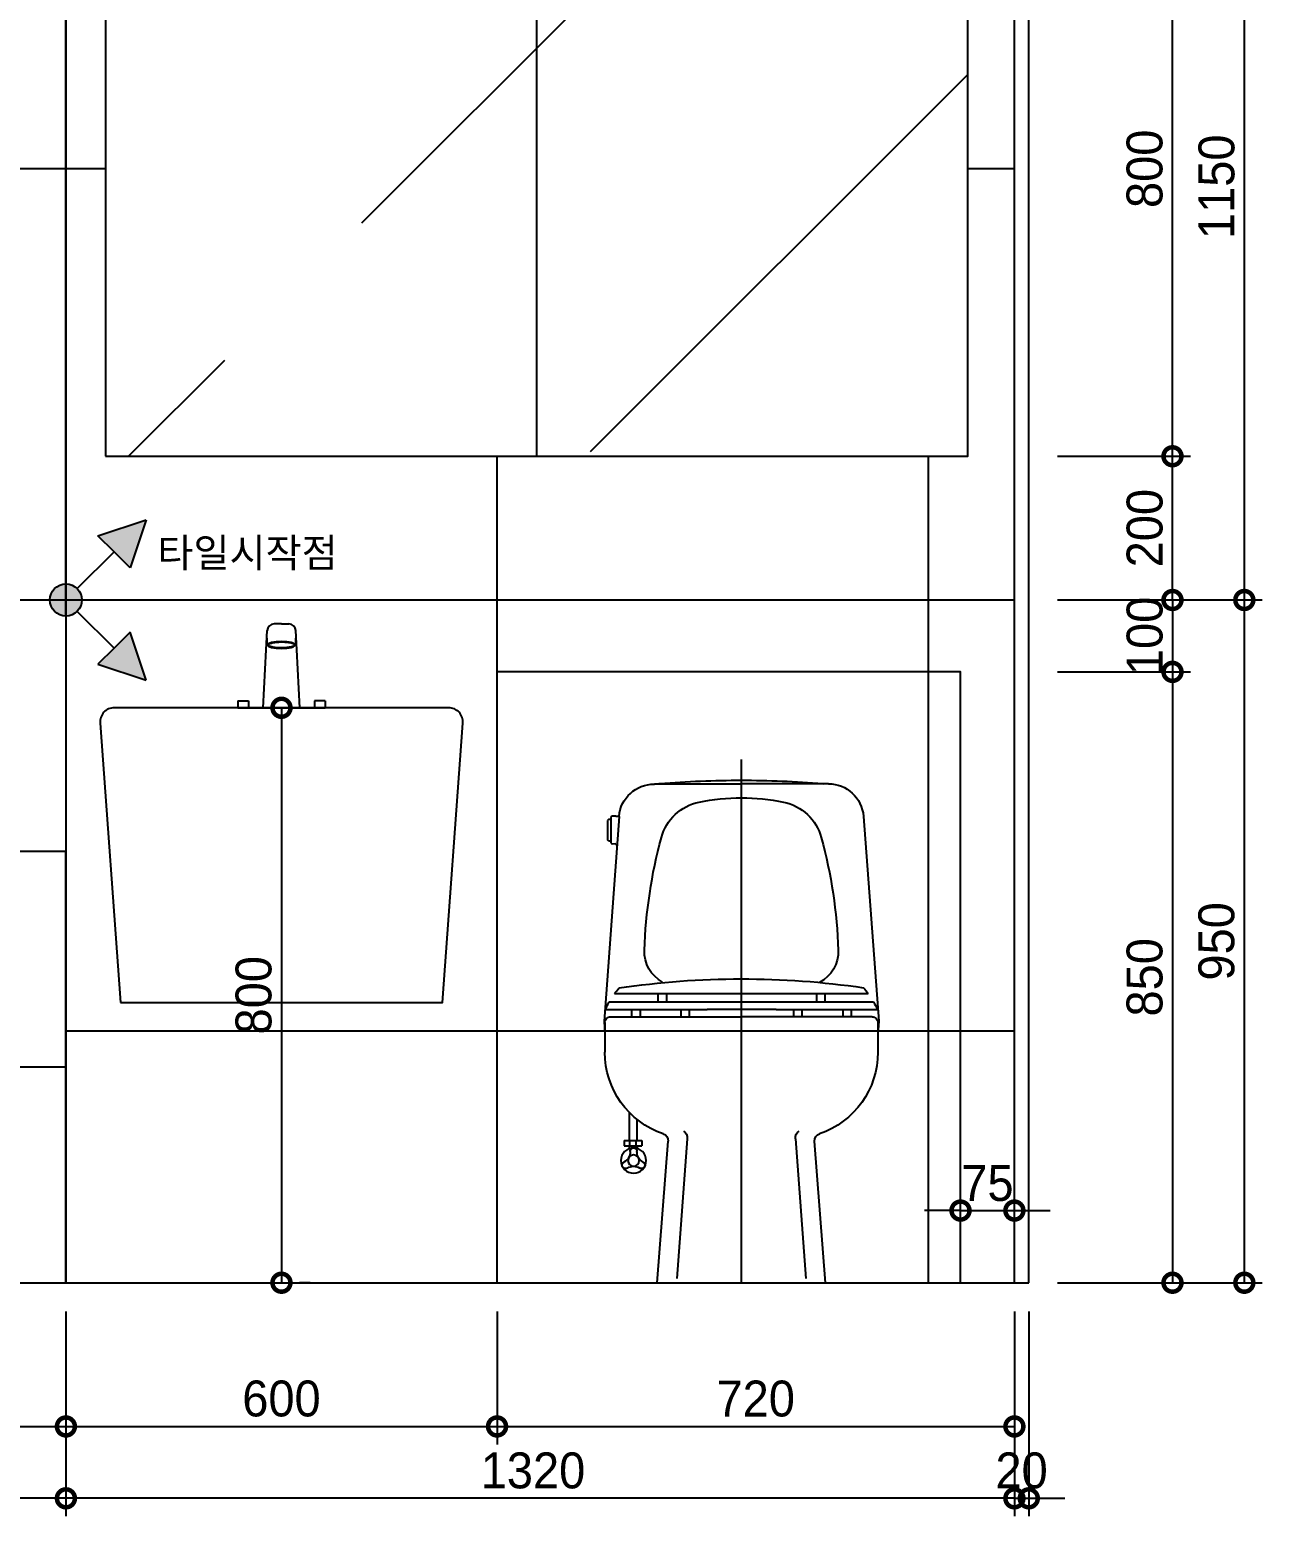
# Model space of a CAD drawing. Header units: inches. Extents: x 26859 to 99210, y 7818 to 34893.
# Drawn here: x 95477 to 97192, y 31256 to 33324 of the extents above; entities that cross this region are included whole.
import ezdxf

# ---------------------------------------------------------------- set-up
doc = ezdxf.new("R2010")
doc.units = ezdxf.units.IN
doc.header["$LTSCALE"] = 100
doc.header["$MEASUREMENT"] = 0
doc.header["$PDSIZE"] = 700.071425
for name, color, linetype in [('0-ELC TEXT', 7, 'Continuous'), ('03-WAL NEW', 3, 'Continuous'), ('07-DIM WAL', 5, 'Continuous'), ('08-HAT', 8, 'Continuous'), ('1', 1, 'Continuous'), ('BATH', 4, 'Continuous'), ('F-BATH', 6, 'Continuous'), ('HA', 7, 'Continuous'), ('도면층2', 2, 'Continuous')]:
    doc.layers.add(name, color=color, linetype=linetype)
doc.styles.add('스타일1', font='HY울릉도M.TTF')
doc.styles.add('코레일둥고', font='Korail_Round_Gothic_Medium.ttf')
doc.dimstyles.new('20', dxfattribs={"dimscale": 20, "dimtxt": 2.5, "dimasz": 2.5, "dimexe": 1.25, "dimexo": 2, "dimtad": 1, "dimdec": 0, "dimtxsty": '스타일1', "dimblk": 'DOTSMALL', "dimcen": 2.5, "dimclrd": 1, "dimclre": 1, "dimclrt": 7, "dimadec": 0, "dimazin": 0, "dimtfac": 1, "dimtdec": 0, "dimtix": 1, "dimtmove": 0, "dimatfit": 3, "dimldrblk": 'DOTSMALL', "dimfxl": 1.25, "dimarcsym": 0})
pattern_1 = [(0, (95526.95, 32530.54), (0, 600), []), (90, (95526.95, 32530.54), (-600, 4e-14), [])]

# ---------------------------------------------------------------- blocks, each defined once
blk = doc.blocks.new('GWSTGWE')
at = {"layer": 'F-BATH'}
for p, q in [((11174, -107640.2), (11163.8, -107640.2)), ((11174, -107640.2), (11184.2, -107640.2)), ((11148.6, -107756.7), (11154.1, -107649.4)), ((11154.6, -107669.4), (11153.7, -107656.7)), ((11193.4, -107669.4), (11194.3, -107656.7)), ((11199.4, -107756.7), (11193.9, -107649.4)), ((11113.3, -107747), (11113.3, -107756.7)), ((11113.3, -107747), (11127.9, -107747)), ((11113.3, -107756.7), (11234.7, -107756.7)), ((11127.9, -107747), (11127.9, -107756.7)), ((11234.7, -107747), (11220.1, -107747)), ((11220.1, -107747), (11220.1, -107756.7)), ((11234.7, -107747), (11234.7, -107756.7))]:
    blk.add_line(p, q, dxfattribs=at)
blk.add_lwpolyline([(10949.9, -108166.7), (11398.1, -108166.7), (11426.5, -107778.2, 0.435772), (11406.6, -107756.7), (10941.4, -107756.7, 0.435772), (10921.5, -107778.2)], format="xyb", close=True, dxfattribs=at)
for centre, start, end in [((11163.8, -107649.9), 90, 177.0379), ((11184.2, -107649.9), 2.9621, 90)]:
    blk.add_arc(centre, 9.71, start, end, dxfattribs=at)
at = {"layer": 'F-BATH', "extrusion": (0, 0, -1)}
blk.add_ellipse((11174, -107669.4), major_axis=(19.4, 0), ratio=0.240825, dxfattribs=at)
at = {"layer": 'F-BATH'}
blk.add_open_spline([(11192.4, -107669.4), (11192.4, -107669.4), (11192.4, -107669.4), (11192.4, -107669.5), (11192.3, -107669.6), (11192.1, -107669.8), (11192, -107670), (11191.4, -107670.3), (11190.9, -107670.6), (11189.6, -107671.1), (11188.9, -107671.4), (11186.3, -107672), (11184.1, -107672.4), (11179.4, -107672.9), (11176.8, -107673.1), (11171.7, -107673.1), (11169.1, -107672.9), (11164.3, -107672.5), (11162.1, -107672.1), (11159.3, -107671.4), (11158.4, -107671.1), (11157, -107670.6), (11156.6, -107670.3), (11156, -107670), (11155.8, -107669.8), (11155.6, -107669.6), (11155.6, -107669.5), (11155.6, -107669.4), (11155.6, -107669.4), (11155.6, -107669.3), (11155.6, -107669.3), (11155.6, -107669.2), (11155.7, -107669.1), (11155.9, -107668.9), (11156, -107668.8), (11156.5, -107668.4), (11157, -107668.1), (11158.3, -107667.6), (11159.1, -107667.4), (11161.6, -107666.7), (11163.7, -107666.3), (11168.4, -107665.8), (11170.9, -107665.7), (11176, -107665.6), (11178.6, -107665.7), (11183.4, -107666.2), (11185.5, -107666.5), (11188.5, -107667.2), (11189.5, -107667.5), (11190.9, -107668.1), (11191.3, -107668.3), (11192, -107668.7), (11192.1, -107668.9), (11192.4, -107669.1), (11192.4, -107669.2), (11192.4, -107669.3), (11192.4, -107669.3), (11192.4, -107669.4)], degree=3, knots=[0, 0, 0, 0, 0.11103, 0.11103, 0.222059, 0.222059, 0.333089, 0.333089, 0.541062, 0.541062, 0.749036, 0.749036, 1.153203, 1.153203, 1.557371, 1.557371, 1.961539, 1.961539, 2.365706, 2.365706, 2.612717, 2.612717, 2.799233, 2.799233, 2.93761, 2.93761, 3.044097, 3.044097, 3.150583, 3.150583, 3.25707, 3.25707, 3.363556, 3.363556, 3.470042, 3.470042, 3.677004, 3.677004, 3.883966, 3.883966, 4.28421, 4.28421, 4.684454, 4.684454, 5.084698, 5.084698, 5.484942, 5.484942, 5.74274, 5.74274, 5.931194, 5.931194, 6.072178, 6.072178, 6.179938, 6.179938, 6.283185, 6.283185, 6.283185, 6.283185], dxfattribs=at)
blk = doc.blocks.new('A$C279B359A')
at = {"layer": 'HA', "color": 6, "linetype": 'Continuous', "ltscale": 25}
for p, q in [((362, 381.1), (320.8, 381.1)), ((364, 382.2), (346, 381.1)), ((648.9, 361), (364, 382.2)), ((370, 373.1), (370, 191.1)), ((370, 373.1), (370, 191.1)), ((380.2, 239.5), (380.2, 380.1)), ((390.8, 239.5), (390.8, 375.1)), ((402.3, 14.5), (402.3, 367.7)), ((380.2, 343.8), (370, 343.8)), ((380.2, 332.1), (370, 332.1)), ((694.3, 312.2), (694.3, 191.1)), ((0, 308.1), (197, 293)), ((0, 74.1), (0, 308.1)), ((402.3, 307.2), (390.8, 307.2)), ((402.3, 295.5), (390.8, 295.5)), ((200.3, 266.4), (6, 280.7)), ((380.2, 275.5), (370, 275.5)), ((380.2, 263.9), (370, 263.9)), ((380.2, 239.5), (380.2, 143.6)), ((390.8, 143.6), (390.8, 239.5)), ((0, 191.1), (727.9, 191.1)), ((370, 9.1), (370, 191.1)), ((370, 9.1), (370, 191.1)), ((694.3, 70), (694.3, 191.1)), ((380.2, 2.1), (380.2, 143.6)), ((390.8, 7.1), (390.8, 143.6)), ((200.3, 115.8), (6, 101.5)), ((380.2, 118.3), (370, 118.3)), ((380.2, 106.7), (370, 106.7)), ((0, 74.1), (197, 89.2)), ((402.3, 86.7), (390.8, 86.7)), ((402.3, 75), (390.8, 75)), ((190.4, 45.7), (187, 45.7)), ((190.4, 28), (190.4, 52.4)), ((197.9, 52.4), (190.4, 52.4)), ((190.4, 44.8), (197.9, 44.8)), ((197.9, 28), (197.9, 52.4)), ((227.5, 45.7), (197.9, 45.7)), ((380.2, 50.1), (370, 50.1)), ((190.4, 35), (186.5, 35)), ((190.4, 36), (197.9, 36)), ((197.9, 28), (190.4, 28)), ((237.3, 35), (197.9, 35)), ((380.2, 38.4), (370, 38.4)), ((648.9, 21.2), (541.8, 13.2)), ((649.1, 16.2), (649.1, 21.2)), ((362, 1.1), (320.8, 1.1)), ((364, 0), (346, 1.1)), ((541.8, 13.2), (364, 0)), ((610.5, 16.5), (608.3, 18.2)), ((610.5, 16.5), (610.4, 11.1)), ((611.9, 9.6), (610.4, 11.1)), ((647.4, 9.3), (611.9, 9.6)), ((614.6, 9.6), (614.5, 6.6)), ((614.5, 6.6), (616.1, 4.9)), ((643, 4.7), (616.1, 4.9)), ((644.6, 6.3), (643, 4.7)), ((644.7, 9.4), (644.6, 6.3)), ((649, 11), (647.4, 9.3)), ((649.1, 16.2), (649, 11))]:
    blk.add_line(p, q, dxfattribs=at)
for radius in [17.6, 7.81]:
    blk.add_circle((170, 41.1), radius, dxfattribs=at)
for centre, radius, start, end in [((320.8, 261.1), 120, 89.9996, 161.2064), ((362.1, 373.1), 7.97, 360, 90.4279), ((343.6, 288.9), 98.3, 61.2667, 68.0974), ((343.6, 288.9), 98.3, 47.1317, 53.3151), ((-741.3, 192.1), 1164.1, 351.542, 8.3393), ((645.4, 312.2), 48.9, 360, 85.8771), ((461.1, 277), 49, 88.0859, 152.0862), ((439.8, -359.7), 686, 74.8158, 88.0859), ((197.8, 303), 10, 265.6201, 341.2064), ((601.5, 236.2), 68.6, 11.5389, 74.8158), ((690.8, 304.2), 3.92, 4.4856, 29.9222), ((-770.8, 189.5), 1470, 0.0609, 4.4856), ((202.1, 276.3), 10, 259.7755, 332.8711), ((380.7, 191.1), 293.9, 360, 11.5413), ((380.7, 191.1), 294, 0.0054, 11.5389), ((380.6, 191.1), 294, 348.4627, 360), ((380.7, 191.1), 294, 348.4611, 359.9946), ((-770.8, 192.7), 1470, 355.5144, 359.9391), ((-770.8, 192.7), 1470, 359.9408, 0.0592), ((-770.8, 189.5), 1470, 359.9408, 0.0592), ((601.5, 146), 68.6, 285.1842, 348.4611), ((202.1, 105.9), 10, 27.1289, 100.2245), ((197.8, 79.2), 10, 18.7936, 94.38), ((320.8, 121.1), 120, 198.7936, 270.0004), ((461.1, 105.2), 49, 208.9728, 271.9141), ((439.8, 741.9), 686, 271.9141, 285.1842), ((644.6, 70), 49.3, 275.0549, 360), ((690.8, 78), 3.92, 330.0778, 355.5144), ((163.6, 52.3), 4.74, 27.4414, 212.5649), ((146.1, 41.1), 16, 327.4414, 32.5649), ((182, 61.8), 16, 207.4414, 272.5649), ((182.9, 41.1), 4.74, 267.4414, 92.5649), ((163.6, 29.9), 4.74, 147.4414, 332.5649), ((182, 20.4), 16, 87.4414, 152.5649), ((343.6, 93.3), 98.3, 306.6849, 312.5888), ((362.1, 9.1), 7.94, 269.1442, 360), ((343.6, 93.3), 98.3, 291.9025, 298.7333)]:
    blk.add_arc(centre, radius, start, end, dxfattribs=at)
blk = doc.blocks.new('A$C1B8B0607')
at = {"layer": 'F-BATH', "xscale": -1, "rotation": 269.9999999999999}
blk.add_blockref('A$C279B359A', (268.9, 0), dxfattribs=at)
blk = doc.blocks.new('_DOTSMALL')
at = {"color": 0, "linetype": 'ByBlock', "const_width": 0.5}
blk.add_lwpolyline([(-0.0625, 0, 1), (0.0625, 0, 1)], format="xyb", close=True, dxfattribs=at)
blk = doc.blocks.new('*D323')
at = {"layer": '07-DIM WAL', "color": 1, "lineweight": -2}
for p, q in [((96907, 32530.5), (97192, 32530.5)), ((97167, 31580.5), (97167, 32530.5)), ((96907, 31580.5), (97192, 31580.5))]:
    blk.add_line(p, q, dxfattribs=at)
at = {"layer": 'Defpoints', "color": 0}
for p in [(96867, 32530.5), (97167, 32530.5), (96867, 31580.5)]:
    blk.add_point(p, dxfattribs=at)
at = {"layer": '07-DIM WAL', "color": 1, "lineweight": -2, "xscale": 50, "yscale": 50, "zscale": 50}
for p, rotation in [((97167, 32530.5), 90), ((97167, 31580.5), 270)]:
    blk.add_blockref('_DOTSMALL', p, dxfattribs=dict(at, rotation=rotation))
at = {"layer": '07-DIM WAL', "color": 7, "insert": (97128.4, 32055.5), "char_height": 50, "attachment_point": 5, "rotation": 90, "style": '스타일1'}
blk.add_mtext('950', dxfattribs=at)
blk = doc.blocks.new('*D324')
at = {"layer": '07-DIM WAL', "color": 1, "lineweight": -2}
for p, q in [((96907, 33680.5), (97192, 33680.5)), ((97167, 32530.5), (97167, 33680.5)), ((96907, 32530.5), (97192, 32530.5))]:
    blk.add_line(p, q, dxfattribs=at)
at = {"layer": 'Defpoints', "color": 0}
for p in [(96867, 33680.5), (97167, 33680.5), (96867, 32530.5)]:
    blk.add_point(p, dxfattribs=at)
at = {"layer": '07-DIM WAL', "color": 1, "lineweight": -2, "xscale": 50, "yscale": 50, "zscale": 50}
for p, rotation in [((97167, 33680.5), 90), ((97167, 32530.5), 270)]:
    blk.add_blockref('_DOTSMALL', p, dxfattribs=dict(at, rotation=rotation))
at = {"layer": '07-DIM WAL', "color": 7, "insert": (97128.5, 33105.5), "char_height": 50, "attachment_point": 5, "rotation": 90, "style": '스타일1'}
blk.add_mtext('1150', dxfattribs=at)
blk = doc.blocks.new('*D325')
at = {"layer": '07-DIM WAL', "color": 1, "lineweight": -2}
for p, q in [((96907, 32730.5), (97092, 32730.5)), ((97067, 32530.5), (97067, 32730.5)), ((96907, 32530.5), (97092, 32530.5))]:
    blk.add_line(p, q, dxfattribs=at)
at = {"layer": 'Defpoints', "color": 0}
for p in [(96867, 32730.5), (97067, 32730.5), (96867, 32530.5)]:
    blk.add_point(p, dxfattribs=at)
at = {"layer": '07-DIM WAL', "color": 1, "lineweight": -2, "xscale": 50, "yscale": 50, "zscale": 50}
for p, rotation in [((97067, 32730.5), 90), ((97067, 32530.5), 270)]:
    blk.add_blockref('_DOTSMALL', p, dxfattribs=dict(at, rotation=rotation))
at = {"layer": '07-DIM WAL', "color": 7, "insert": (97028.5, 32630.5), "char_height": 50, "attachment_point": 5, "rotation": 90, "style": '스타일1'}
blk.add_mtext('200', dxfattribs=at)
blk = doc.blocks.new('*D326')
at = {"layer": '07-DIM WAL', "color": 1, "lineweight": -2}
for p, q in [((96907, 33530.5), (97092, 33530.5)), ((97067, 32730.5), (97067, 33530.5)), ((96907, 32730.5), (97092, 32730.5))]:
    blk.add_line(p, q, dxfattribs=at)
at = {"layer": 'Defpoints', "color": 0}
for p in [(96867, 33530.5), (97067, 33530.5), (96867, 32730.5)]:
    blk.add_point(p, dxfattribs=at)
at = {"layer": '07-DIM WAL', "color": 1, "lineweight": -2, "xscale": 50, "yscale": 50, "zscale": 50}
for p, rotation in [((97067, 33530.5), 90), ((97067, 32730.5), 270)]:
    blk.add_blockref('_DOTSMALL', p, dxfattribs=dict(at, rotation=rotation))
at = {"layer": '07-DIM WAL', "color": 7, "insert": (97028.4, 33130.5), "char_height": 50, "attachment_point": 5, "rotation": 90, "style": '스타일1'}
blk.add_mtext('800', dxfattribs=at)
blk = doc.blocks.new('*D328')
at = {"layer": '07-DIM WAL', "color": 1, "lineweight": -2}
for p, q in [((97067, 32530.5), (97067, 32580.5)), ((96907, 32530.5), (97092, 32530.5)), ((97067, 32530.5), (97067, 32430.5)), ((96907, 32430.5), (97092, 32430.5)), ((97067, 32430.5), (97067, 32380.5))]:
    blk.add_line(p, q, dxfattribs=at)
at = {"layer": 'Defpoints', "color": 0}
for p in [(96867, 32530.5), (96867, 32430.5), (97067, 32430.5)]:
    blk.add_point(p, dxfattribs=at)
at = {"layer": '07-DIM WAL', "color": 1, "lineweight": -2, "xscale": 50, "yscale": 50, "zscale": 50}
for p, rotation in [((97067, 32530.5), 270), ((97067, 32430.5), 90)]:
    blk.add_blockref('_DOTSMALL', p, dxfattribs=dict(at, rotation=rotation))
at = {"layer": '07-DIM WAL', "color": 7, "insert": (97028.5, 32480.5), "char_height": 50, "attachment_point": 5, "rotation": 90, "style": '스타일1'}
blk.add_mtext('100', dxfattribs=at)
blk = doc.blocks.new('*D329')
at = {"layer": '07-DIM WAL', "color": 1, "lineweight": -2}
for p, q in [((96907, 32430.5), (97092, 32430.5)), ((97067, 32430.5), (97067, 31580.5)), ((96907, 31580.5), (97092, 31580.5))]:
    blk.add_line(p, q, dxfattribs=at)
at = {"layer": 'Defpoints', "color": 0}
for p in [(96867, 32430.5), (96867, 31580.5), (97067, 31580.5)]:
    blk.add_point(p, dxfattribs=at)
at = {"layer": '07-DIM WAL', "color": 1, "lineweight": -2, "xscale": 50, "yscale": 50, "zscale": 50}
for p, rotation in [((97067, 32430.5), 90), ((97067, 31580.5), 270)]:
    blk.add_blockref('_DOTSMALL', p, dxfattribs=dict(at, rotation=rotation))
at = {"layer": '07-DIM WAL', "color": 7, "insert": (97028.4, 32005.5), "char_height": 50, "attachment_point": 5, "rotation": 90, "style": '스타일1'}
blk.add_mtext('850', dxfattribs=at)
blk = doc.blocks.new('*D330')
at = {"layer": '07-DIM WAL', "color": 1, "lineweight": -2}
for p, q in [((95527, 31540.5), (95527, 31255.5)), ((96847, 31540.5), (96847, 31255.5)), ((96847, 31280.5), (95527, 31280.5))]:
    blk.add_line(p, q, dxfattribs=at)
at = {"layer": 'Defpoints', "color": 0}
for p in [(95527, 31580.5), (96847, 31580.5), (95527, 31280.5)]:
    blk.add_point(p, dxfattribs=at)
at = {"layer": '07-DIM WAL', "color": 1, "lineweight": -2, "xscale": 50, "yscale": 50, "zscale": 50, "rotation": 180}
blk.add_blockref('_DOTSMALL', (95527, 31280.5), dxfattribs=at)
at = {"layer": '07-DIM WAL', "color": 1, "lineweight": -2, "xscale": 50, "yscale": 50, "zscale": 50}
blk.add_blockref('_DOTSMALL', (96847, 31280.5), dxfattribs=at)
at = {"layer": '07-DIM WAL', "color": 7, "insert": (96177, 31319), "char_height": 50, "attachment_point": 5, "style": '스타일1'}
blk.add_mtext('1320', dxfattribs=at)
blk = doc.blocks.new('*D331')
at = {"layer": '07-DIM WAL', "color": 1, "lineweight": -2}
for p, q in [((95527, 31540.5), (95527, 31355.5)), ((96127, 31540.5), (96127, 31355.5)), ((95527, 31380.5), (96127, 31380.5))]:
    blk.add_line(p, q, dxfattribs=at)
at = {"layer": 'Defpoints', "color": 0}
for p in [(95527, 31580.5), (96127, 31580.5), (96127, 31380.5)]:
    blk.add_point(p, dxfattribs=at)
at = {"layer": '07-DIM WAL', "color": 1, "lineweight": -2, "xscale": 50, "yscale": 50, "zscale": 50, "rotation": 180}
blk.add_blockref('_DOTSMALL', (95527, 31380.5), dxfattribs=at)
at = {"layer": '07-DIM WAL', "color": 1, "lineweight": -2, "xscale": 50, "yscale": 50, "zscale": 50}
blk.add_blockref('_DOTSMALL', (96127, 31380.5), dxfattribs=at)
at = {"layer": '07-DIM WAL', "color": 7, "insert": (95827, 31419.1), "char_height": 50, "attachment_point": 5, "style": '스타일1'}
blk.add_mtext('600', dxfattribs=at)
blk = doc.blocks.new('*D332')
at = {"layer": '07-DIM WAL', "color": 1, "lineweight": -2}
for p, q in [((96127, 31540.5), (96127, 31355.5)), ((96847, 31540.5), (96847, 31355.5)), ((96127, 31380.5), (96847, 31380.5))]:
    blk.add_line(p, q, dxfattribs=at)
at = {"layer": 'Defpoints', "color": 0}
for p in [(96127, 31580.5), (96847, 31580.5), (96847, 31380.5)]:
    blk.add_point(p, dxfattribs=at)
at = {"layer": '07-DIM WAL', "color": 1, "lineweight": -2, "xscale": 50, "yscale": 50, "zscale": 50, "rotation": 180}
blk.add_blockref('_DOTSMALL', (96127, 31380.5), dxfattribs=at)
at = {"layer": '07-DIM WAL', "color": 1, "lineweight": -2, "xscale": 50, "yscale": 50, "zscale": 50}
blk.add_blockref('_DOTSMALL', (96847, 31380.5), dxfattribs=at)
at = {"layer": '07-DIM WAL', "color": 7, "insert": (96487, 31419), "char_height": 50, "attachment_point": 5, "style": '스타일1'}
blk.add_mtext('720', dxfattribs=at)
blk = doc.blocks.new('*D333')
at = {"layer": '07-DIM WAL', "color": 1, "lineweight": -2}
for p, q in [((96847, 31540.5), (96847, 31255.5)), ((96867, 31540.5), (96867, 31255.5)), ((96847, 31280.5), (96797, 31280.5)), ((96847, 31280.5), (96867, 31280.5)), ((96867, 31280.5), (96917, 31280.5))]:
    blk.add_line(p, q, dxfattribs=at)
at = {"layer": 'Defpoints', "color": 0}
for p in [(96847, 31580.5), (96867, 31580.5), (96867, 31280.5)]:
    blk.add_point(p, dxfattribs=at)
at = {"layer": '07-DIM WAL', "color": 1, "lineweight": -2, "xscale": 50, "yscale": 50, "zscale": 50}
blk.add_blockref('_DOTSMALL', (96847, 31280.5), dxfattribs=at)
at = {"layer": '07-DIM WAL', "color": 1, "lineweight": -2, "xscale": 50, "yscale": 50, "zscale": 50, "rotation": 180}
blk.add_blockref('_DOTSMALL', (96867, 31280.5), dxfattribs=at)
at = {"layer": '07-DIM WAL', "color": 7, "insert": (96857, 31319), "char_height": 50, "attachment_point": 5, "style": '스타일1'}
blk.add_mtext('20', dxfattribs=at)
blk = doc.blocks.new('*D334')
at = {"layer": '07-DIM WAL', "color": 1, "lineweight": -2}
for p, q in [((94787, 31540.5), (94787, 31255.5)), ((95527, 31540.5), (95527, 31255.5)), ((95527, 31280.5), (94787, 31280.5))]:
    blk.add_line(p, q, dxfattribs=at)
at = {"layer": 'Defpoints', "color": 0}
for p in [(94787, 31580.5), (95527, 31580.5), (94787, 31280.5)]:
    blk.add_point(p, dxfattribs=at)
at = {"layer": '07-DIM WAL', "color": 1, "lineweight": -2, "xscale": 50, "yscale": 50, "zscale": 50, "rotation": 180}
blk.add_blockref('_DOTSMALL', (94787, 31280.5), dxfattribs=at)
at = {"layer": '07-DIM WAL', "color": 1, "lineweight": -2, "xscale": 50, "yscale": 50, "zscale": 50}
blk.add_blockref('_DOTSMALL', (95527, 31280.5), dxfattribs=at)
at = {"layer": '07-DIM WAL', "color": 7, "insert": (95157, 31319), "char_height": 50, "attachment_point": 5, "style": '스타일1'}
blk.add_mtext('740', dxfattribs=at)
blk = doc.blocks.new('*D337')
at = {"layer": '07-DIM WAL', "color": 1, "lineweight": -2}
for p, q in [((95227, 31540.5), (95227, 31355.5)), ((95527, 31540.5), (95527, 31355.5)), ((95227, 31380.5), (95527, 31380.5))]:
    blk.add_line(p, q, dxfattribs=at)
at = {"layer": 'Defpoints', "color": 0}
for p in [(95227, 31580.5), (95527, 31580.5), (95527, 31380.5)]:
    blk.add_point(p, dxfattribs=at)
at = {"layer": '07-DIM WAL', "color": 1, "lineweight": -2, "xscale": 50, "yscale": 50, "zscale": 50, "rotation": 180}
blk.add_blockref('_DOTSMALL', (95227, 31380.5), dxfattribs=at)
at = {"layer": '07-DIM WAL', "color": 1, "lineweight": -2, "xscale": 50, "yscale": 50, "zscale": 50}
blk.add_blockref('_DOTSMALL', (95527, 31380.5), dxfattribs=at)
at = {"layer": '07-DIM WAL', "color": 7, "insert": (95377, 31419), "char_height": 50, "attachment_point": 5, "style": '스타일1'}
blk.add_mtext('300', dxfattribs=at)
blk = doc.blocks.new('*D381')
at = {"layer": '07-DIM WAL', "color": 1, "lineweight": -2}
for p, q in [((96772, 31670.5), (96772, 31705.9)), ((96847, 31670.5), (96847, 31705.9)), ((96772, 31680.9), (96722, 31680.9)), ((96772, 31680.9), (96847, 31680.9)), ((96847, 31680.9), (96897, 31680.9))]:
    blk.add_line(p, q, dxfattribs=at)
at = {"layer": 'Defpoints', "color": 0}
for p in [(96847, 31680.9), (96772, 31630.5), (96847, 31630.5)]:
    blk.add_point(p, dxfattribs=at)
at = {"layer": '07-DIM WAL', "color": 1, "lineweight": -2, "xscale": 50, "yscale": 50, "zscale": 50}
blk.add_blockref('_DOTSMALL', (96772, 31680.9), dxfattribs=at)
at = {"layer": '07-DIM WAL', "color": 1, "lineweight": -2, "xscale": 50, "yscale": 50, "zscale": 50, "rotation": 180}
blk.add_blockref('_DOTSMALL', (96847, 31680.9), dxfattribs=at)
at = {"layer": '07-DIM WAL', "color": 7, "insert": (96809.5, 31718.9), "char_height": 50, "attachment_point": 5, "style": '스타일1'}
blk.add_mtext('75', dxfattribs=at)
blk = doc.blocks.new('*D384')
at = {"layer": '07-DIM WAL', "color": 1, "lineweight": -2}
for p, q in [((95827, 32380.5), (95827, 31580.5)), ((95867, 32380.5), (95852, 32380.5)), ((95867, 31580.5), (95852, 31580.5))]:
    blk.add_line(p, q, dxfattribs=at)
at = {"layer": 'Defpoints', "color": 0}
for p in [(95827, 32380.5), (95827, 31580.5), (95827, 31580.5)]:
    blk.add_point(p, dxfattribs=at)
at = {"layer": '07-DIM WAL', "color": 1, "lineweight": -2, "xscale": 50, "yscale": 50, "zscale": 50}
for p, rotation in [((95827, 32380.5), 90), ((95827, 31580.5), 270)]:
    blk.add_blockref('_DOTSMALL', p, dxfattribs=dict(at, rotation=rotation))
at = {"layer": '07-DIM WAL', "color": 7, "insert": (95788.4, 31980.5), "char_height": 50, "attachment_point": 5, "rotation": 90, "style": '스타일1'}
blk.add_mtext('800', dxfattribs=at)

msp = doc.modelspace()

# ---------------------------------------------------------------- hatches: boundary and pattern name
h = msp.add_hatch()
h.set_pattern_fill('ACAD_ISO13W100', color=8, scale=90, angle=45)
h.set_pattern_definition([(45, (51900, -165.05), (-318.198, 318.198), [1080, -270, 1080, -270, 45, -585]), (45, (51900, -165.05), (-318.198, 318.198), [-3015, 45, -270])])
h.paths.add_polyline_path([(95582, 32730.5), (96782, 32730.5), (96782, 33530.5), (95582, 33530.5)])
at = {"layer": '08-HAT'}
h = msp.add_hatch(dxfattribs=at)
h.set_pattern_fill('_USER', color=256, scale=600, double=1, pattern_type=0)
h.set_pattern_definition(pattern_1)
h.paths.add_polyline_path([(95527, 33680.5), (95407, 33680.5), (95407, 32180.5), (95527, 32180.5)])
h = msp.add_hatch(dxfattribs=at)
h.set_pattern_fill('_USER', color=256, scale=600, double=1, pattern_type=0)
h.set_pattern_definition(pattern_1)
h.paths.add_polyline_path([(96847, 33680.5), (95527, 33680.5), (95527, 32530.5), (96847, 32530.5)])
h.paths.add_polyline_path([(95582, 32730.5), (95582, 33530.5), (96782, 33530.5), (96782, 32730.5)], flags=16)
h = msp.add_hatch(dxfattribs=at)
h.set_pattern_fill('_USER', color=256, scale=600, double=1, pattern_type=0)
h.set_pattern_definition(pattern_1)
h.paths.add_polyline_path([(96127, 32430.5), (96772, 32430.5), (96772, 31630.5), (96847, 31630.5), (96847, 32530.5), (95527, 32530.5), (95527, 31580.5), (96127, 31580.5)])
h.paths.add_polyline_path([(95602.9, 31970.5), (95574.5, 32359.1, -0.435772), (95594.4, 32380.5), (95766.3, 32380.5), (95766.3, 32390.2), (95780.8, 32390.2), (95780.8, 32380.5), (95801.5, 32380.5), (95807.1, 32487.8, -0.39915), (95816.8, 32497), (95827, 32497), (95837.2, 32497, -0.399153), (95846.8, 32487.8), (95852.4, 32380.5), (95873.1, 32380.5), (95873.1, 32390.2), (95887.6, 32390.2), (95887.6, 32380.5), (96059.5, 32380.5, -0.435772), (96079.5, 32359.1), (96051, 31970.5)], flags=16)
edge = h.paths.add_edge_path(flags=0)
edge.add_line((95846.4, 32467.9), (95846.4, 32468.5))
edge.add_ellipse((95827, 32467.9), major_axis=(-19.4, 0), ratio=0.240825, start_angle=0, end_angle=360, ccw=False)
edge = h.paths.add_edge_path(flags=0)
edge.add_spline(control_points=[(95845.4, 32467.9), (95845.4, 32467.9), (95845.4, 32467.9), (95845.3, 32467.7), (95845.3, 32467.7), (95845.1, 32467.4), (95844.9, 32467.3), (95844.4, 32466.9), (95843.9, 32466.7), (95842.6, 32466.1), (95841.8, 32465.9), (95839.2, 32465.2), (95837.1, 32464.9), (95832.4, 32464.4), (95829.8, 32464.2), (95824.6, 32464.2), (95822, 32464.3), (95817.3, 32464.8), (95815.1, 32465.1), (95812.2, 32465.8), (95811.3, 32466.1), (95810, 32466.7), (95809.5, 32466.9), (95809, 32467.3), (95808.8, 32467.5), (95808.6, 32467.7), (95808.5, 32467.8), (95808.5, 32467.9), (95808.5, 32467.9), (95808.5, 32467.9), (95808.5, 32468), (95808.6, 32468.1), (95808.6, 32468.2), (95808.8, 32468.4), (95809, 32468.5), (95809.5, 32468.9), (95810, 32469.1), (95811.3, 32469.7), (95812, 32469.9), (95814.6, 32470.6), (95816.7, 32470.9), (95821.3, 32471.5), (95823.9, 32471.6), (95829, 32471.6), (95831.5, 32471.5), (95836.3, 32471.1), (95838.5, 32470.7), (95841.4, 32470), (95842.4, 32469.7), (95843.8, 32469.2), (95844.3, 32468.9), (95844.9, 32468.5), (95845.1, 32468.4), (95845.3, 32468.1), (95845.4, 32468.1), (95845.4, 32468), (95845.4, 32467.9), (95845.4, 32467.9)], knot_values=[0, 0, 0, 0, 0.11103, 0.11103, 0.222059, 0.222059, 0.333089, 0.333089, 0.541062, 0.541062, 0.749036, 0.749036, 1.153203, 1.153203, 1.557371, 1.557371, 1.961539, 1.961539, 2.365706, 2.365706, 2.612717, 2.612717, 2.799233, 2.799233, 2.93761, 2.93761, 3.044097, 3.044097, 3.150583, 3.150583, 3.25707, 3.25707, 3.363556, 3.363556, 3.470042, 3.470042, 3.677004, 3.677004, 3.883966, 3.883966, 4.28421, 4.28421, 4.684454, 4.684454, 5.084698, 5.084698, 5.484942, 5.484942, 5.74274, 5.74274, 5.931194, 5.931194, 6.072178, 6.072178, 6.179938, 6.179938, 6.283185, 6.283185, 6.283185, 6.283185], degree=3, periodic=0)
h = msp.add_hatch(dxfattribs=at)
h.set_pattern_fill('_USER', color=256, scale=600, double=1, pattern_type=0)
h.set_pattern_definition([(0, (95526.95, 32530.54), (0, 600), []), (90, (95526.95, 32530.54), (-600, 4e-14), [])])
edge = h.paths.add_edge_path()
edge.add_line((96772, 32430.5), (96127, 32430.5))
edge.add_line((96127, 32430.5), (96127, 31580.5))
edge.add_line((96127, 31580.5), (96350, 31580.5))
edge.add_line((96350, 31580.5), (96365, 31827.6))
edge.add_arc((96355.1, 31828.3), 10, 355.7815, 431.2064)
edge.add_arc((96397, 31951.4), 120, 231.0702, 251.2064, ccw=False)
edge.add_line((96321.5, 31858), (96321.5, 31828.4))
edge.add_line((96321.5, 31828.4), (96328.3, 31828.4))
edge.add_line((96328.3, 31828.4), (96328.3, 31820.9))
edge.add_line((96328.3, 31820.9), (96317, 31818.2))
edge.add_arc((96317, 31813.4), 4.74, -2.59, 90, ccw=False)
edge.add_arc((96337.7, 31812.3), 16, 176.6724, 209.3506)
edge.add_arc((96317, 31800.5), 7.81, 0, 29.9969, ccw=False)
edge.add_arc((96317, 31800.5), 7.81, 180, 360, ccw=False)
edge.add_arc((96316.9, 31800.8), 7.81, 151.4518, 181.6946, ccw=False)
edge.add_arc((96296.2, 31812.5), 16, 329.9969, 362.5563)
edge.add_arc((96317, 31813.4), 4.74, 90, 182.5665, ccw=False)
edge.add_line((96317, 31818.2), (96303.9, 31820.9))
edge.add_line((96303.9, 31820.9), (96303.9, 31828.4))
edge.add_line((96303.9, 31828.4), (96310.8, 31828.4))
edge.add_line((96310.8, 31828.4), (96310.8, 31867.8))
edge.add_arc((96397, 31951.4), 120, 180, 224.1325, ccw=False)
edge.add_line((96277, 31951.4), (96277, 31976.6))
edge.add_line((96277, 31976.6), (96275.9, 31994.5))
edge.add_line((96275.9, 31994.5), (96289.1, 32172.3))
edge.add_line((96289.1, 32172.3), (96294, 32238.8))
edge.add_line((96294, 32238.8), (96292.3, 32241))
edge.add_line((96292.3, 32241), (96285.5, 32241))
edge.add_line((96285.5, 32241), (96285.4, 32245.1))
edge.add_line((96285.4, 32245.1), (96280.8, 32245.1))
edge.add_line((96280.8, 32245.1), (96280.6, 32275.2))
edge.add_line((96280.6, 32275.2), (96285.2, 32275.2))
edge.add_line((96285.2, 32275.2), (96285.2, 32279.6))
edge.add_line((96285.2, 32279.6), (96292, 32279.6))
edge.add_line((96292, 32279.6), (96296.7, 32279.6))
edge.add_arc((96345.9, 32275.2), 49.3, 90, 174.8258, ccw=False)
edge.add_line((96345.9, 32324.5), (96345.9, 32324.8))
edge.add_line((96345.9, 32324.8), (96352, 32324.8))
edge.add_arc((96353.9, 32321.3), 3.92, 61.8908, 118.1092, ccw=False)
edge.add_line((96355.7, 32324.8), (96345.9, 32324.5))
edge.add_arc((96345.9, 32275.2), 49.3, 90, 174.8258)
edge.add_line((96296.7, 32279.6), (96297, 32279.6))
edge.add_line((96297, 32279.6), (96289.1, 32172.3))
edge.add_line((96289.1, 32172.3), (96277.1, 32010.8))
edge.add_line((96277.1, 32010.8), (96277.9, 32010.8))
edge.add_arc((96369.2, 31974.1), 98.3, 151.2666, 158.0975, ccw=False)
edge.add_line((96282.9, 32021.4), (96350.9, 32021.4))
edge.add_line((96350.9, 32021.4), (96350.9, 32032.8))
edge.add_line((96350.9, 32032.8), (96290.3, 32032.8))
edge.add_arc((96369.2, 31974.1), 98.3, 137.4112, 143.3151, ccw=False)
edge.add_arc((96468, 30889.3), 1164.1, 95.3984, 98.458, ccw=False)
edge.add_arc((96381.1, 32091.6), 49, 178.1014, 242.5344, ccw=False)
edge.add_arc((97017.7, 32070.2), 686, 164.8057, 178.0761, ccw=False)
edge.add_arc((96421.9, 32232), 68.6, 101.5389, 164.8152, ccw=False)
edge.add_arc((96467, 32011.2), 294, 90.0054, 101.5389, ccw=False)
edge.add_arc((96466.9, 32011.3), 293.9, 78.4609, 89.9958, ccw=False)
edge.add_arc((96512, 32232), 68.6, 15.1961, 78.4908, ccw=False)
edge.add_arc((95916.2, 32070.4), 686, 1.9043, 15.1747, ccw=False)
edge.add_arc((96552.8, 32091.6), 49, -62.0862, 1.9142, ccw=False)
edge.add_arc((96468, 30889.3), 1164.1, 81.6607, 84.688, ccw=False)
edge.add_arc((96564.7, 31974.1), 98.3, 36.6849, 42.8683, ccw=False)
edge.add_line((96643.6, 32032.8), (96583, 32032.8))
edge.add_line((96583, 32032.8), (96583, 32021.4))
edge.add_line((96583, 32021.4), (96515.4, 32021.4))
edge.add_line((96515.4, 32021.4), (96419.4, 32021.4))
edge.add_line((96419.4, 32021.4), (96282.9, 32021.4))
edge.add_arc((96369.2, 31974.1), 98.3, 151.2666, 158.0975)
edge.add_line((96277.9, 32010.8), (96394.2, 32010.8))
edge.add_line((96394.2, 32010.8), (96394.2, 32000.5))
edge.add_line((96394.2, 32000.5), (96284, 32000.5))
edge.add_arc((96285, 31992.7), 7.94, 97.0594, 183.5036)
edge.add_line((96277, 31992.2), (96277, 31976.6))
edge.add_line((96277, 31976.6), (96277, 31951.4))
edge.add_arc((96397, 31951.4), 120, 180, 251.2064)
edge.add_arc((96355.1, 31828.3), 10, -4.2185, 71.2064, ccw=False)
edge.add_line((96365, 31827.6), (96350, 31580.5))
edge.add_line((96350, 31580.5), (96772, 31580.5))
edge.add_line((96772, 31580.5), (96772, 32430.5))
edge = h.paths.add_edge_path(flags=16)
edge.add_line((96648.3, 32000.5), (96539.7, 32000.5))
edge.add_line((96539.7, 32000.5), (96539.7, 32010.8))
edge.add_line((96539.7, 32010.8), (96656.8, 32010.8))
edge.add_line((96656.8, 32010.8), (96656.9, 31993.2))
edge.add_arc((96649, 31992.6), 7.97, 4.2494, 94.9717)
at = {"layer": '1'}
h = msp.add_hatch(color=10, dxfattribs=at)
h.dxf.hatch_style = 1
h.paths.add_polyline_path([(95638.6, 32642.2), (95571.6, 32619.9), (95594, 32597.6), (95616.3, 32575.2)])
h.paths.add_polyline_path([(95549.3, 32530.5, 1), (95504.6, 32530.5, 1)])
h = msp.add_hatch(color=10, dxfattribs=at)
h.dxf.hatch_style = 1
h.paths.add_polyline_path([(95638.6, 32418.8), (95571.6, 32441.2), (95594, 32463.5), (95616.3, 32485.9)])
h.paths.add_polyline_path([(95549.3, 32530.5, -1), (95504.6, 32530.5, -1)])

# ---------------------------------------------------------------- linework, layer by layer
msp.add_line((96182, 33530.5), (96182, 32730.5))
msp.add_lwpolyline([(95582, 32730.5), (96782, 32730.5), (96782, 33530.5), (95582, 33530.5)], close=True)
at = {"layer": '03-WAL NEW'}
for p, q in [((95527, 32508.2), (95527, 33680.5)), ((95527, 32530.5), (96847, 32530.5)), ((96127, 31580.5), (96127, 32430.5)), ((95527, 32180.5), (94787, 32180.5)), ((95527, 31580.5), (95527, 32180.5))]:
    msp.add_line(p, q, dxfattribs=at)
for points in [[(96772, 31580.5), (96772, 32430.5), (96127, 32430.5)], [(95527, 31580.5), (95527, 31880.5), (95227, 31880.5), (95227, 31580.5), (95527, 31580.5)]]:
    msp.add_lwpolyline(points, dxfattribs=at)
at = {"layer": '08-HAT'}
msp.add_line((95527, 32530.5), (95527, 32180.5), dxfattribs=at)
at = {"layer": '1', "color": 10}
for p, q in [((95571.6, 32619.9), (95638.6, 32642.2)), ((95638.6, 32642.2), (95616.3, 32575.2)), ((95594, 32597.6), (95571.6, 32619.9)), ((95542.7, 32546.3), (95594, 32597.6)), ((95616.3, 32575.2), (95594, 32597.6)), ((95542.7, 32514.7), (95594, 32463.5)), ((95616.3, 32485.9), (95594, 32463.5)), ((95638.6, 32418.8), (95616.3, 32485.9)), ((95594, 32463.5), (95571.6, 32441.2)), ((95571.6, 32441.2), (95638.6, 32418.8))]:
    msp.add_line(p, q, dxfattribs=at)
msp.add_circle((95527, 32530.5), 22.3, dxfattribs=at)
at = {"layer": 'BATH'}
msp.add_line((96847, 31580.5), (96847, 33680.5), dxfattribs=at)
at = {"layer": '도면층2'}
msp.add_lwpolyline([(96867, 31580.5), (96867, 33680.5), (94767, 33680.5), (94767, 31580.5)], close=True, dxfattribs=at)

# ---------------------------------------------------------------- block references
at = {"layer": 'F-BATH'}
for name, p in [('GWSTGWE', (84653, 140137.3)), ('A$C1B8B0607', (96007, 31580.5))]:
    msp.add_blockref(name, p, dxfattribs=at)

# ---------------------------------------------------------------- texts
at = {"layer": '0-ELC TEXT', "color": 10, "style": '코레일둥고'}
msp.add_text('타일시작점', height=40, dxfattribs=at).set_placement((95654.3, 32576.2))

# ---------------------------------------------------------------- dimensions: what is measured, and where the dimension line sits
at = {"layer": '07-DIM WAL'}
for base, p1, p2, picture, middle in [((97167, 33680.5), (96867, 32530.5), (96867, 33680.5), '*D324', (97128.5, 33105.5)), ((97067, 33530.5), (96867, 32730.5), (96867, 33530.5), '*D326', (97028.4, 33130.5)), ((97067, 32730.5), (96867, 32530.5), (96867, 32730.5), '*D325', (97028.5, 32630.5)), ((97067, 32430.5), (96867, 32530.5), (96867, 32430.5), '*D328', (97028.5, 32480.5)), ((97167, 32530.5), (96867, 31580.5), (96867, 32530.5), '*D323', (97128.4, 32055.5)), ((97067, 31580.5), (96867, 32430.5), (96867, 31580.5), '*D329', (97028.4, 32005.5)), ((95827, 31580.5), (95827, 32380.5), (95827, 31580.5), '*D384', (95788.4, 31980.5))]:
    dim = msp.add_linear_dim(base=base, p1=p1, p2=p2, angle=90, dimstyle='20', dxfattribs=at)
    dim.commit()
    dim.dimension.update_dxf_attribs({"geometry": picture, "text_midpoint": middle})
for base, p1, p2, picture, middle in [((96847, 31680.9), (96772, 31630.5), (96847, 31630.5), '*D381', (96809.5, 31718.9)), ((94787, 31280.5), (95527, 31580.5), (94787, 31580.5), '*D334', (95157, 31319)), ((95527, 31380.5), (95227, 31580.5), (95527, 31580.5), '*D337', (95377, 31419)), ((96127, 31380.5), (95527, 31580.5), (96127, 31580.5), '*D331', (95827, 31419.1)), ((96847, 31380.5), (96127, 31580.5), (96847, 31580.5), '*D332', (96487, 31419)), ((96867, 31280.5), (96847, 31580.5), (96867, 31580.5), '*D333', (96857, 31319))]:
    dim = msp.add_linear_dim(base=base, p1=p1, p2=p2, dimstyle='20', dxfattribs=at)
    dim.commit()
    dim.dimension.update_dxf_attribs({"geometry": picture, "text_midpoint": middle})
dim = msp.add_linear_dim(base=(95527, 31280.5), p1=(96847, 31580.5), p2=(95527, 31580.5), dimstyle='20', dxfattribs=at)
dim.commit()
dim.dimension.update_dxf_attribs({"geometry": '*D330', "text_midpoint": (96177, 31280.5), "dimtype": 160})

doc.saveas('drawing.dxf')
